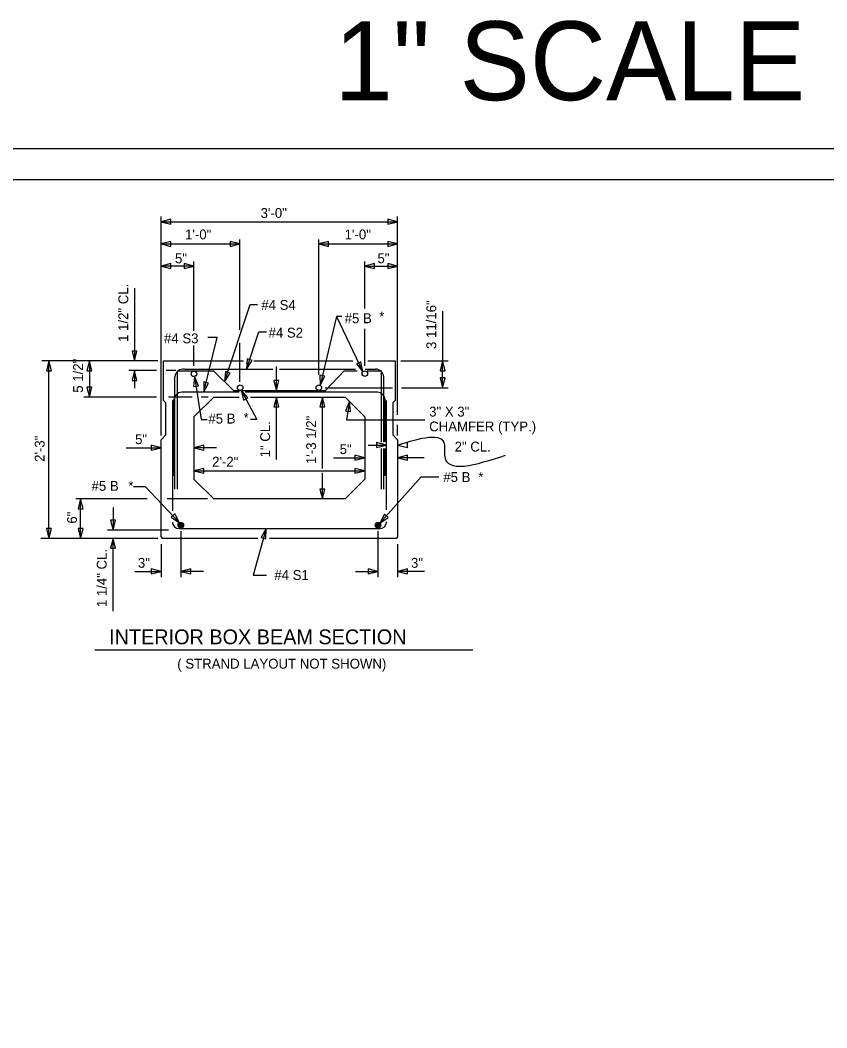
# Model space of a CAD drawing. Extents: x 1269527.1 to 1269560.2, y 874064.2 to 874087.8.
# Drawn here: x 1269535.16 to 1269545.39, y 874075.02 to 874087.79 of the extents above; entities that cross this region are included whole.
import ezdxf

# ---------------------------------------------------------------- set-up
doc = ezdxf.new("R2010")
doc.units = 0
for name, color, linetype in [('Arrowhead Terminators CELL', 7, 'Continuous'), ('Box Beam', 7, 'Continuous'), ('Dimension Lines', 7, 'Continuous'), ('Plan Sheet CELL', 7, 'Continuous'), ('Plot Shape CELL', 7, 'Continuous'), ('Rebar Lines', 7, 'Continuous'), ('Subtitle Text', 7, 'Continuous'), ('Text', 7, 'Continuous'), ('User Information Notes', 7, 'Continuous')]:
    doc.layers.add(name, color=color, linetype=linetype)

msp = doc.modelspace()

# ---------------------------------------------------------------- linework, layer by layer
at = {"layer": 'Arrowhead Terminators CELL'}
for points in [[(1269536.951, 874085.238), (1269537.076, 874085.206), (1269537.076, 874085.269)], [(1269539.951, 874085.238), (1269539.826, 874085.269), (1269539.826, 874085.206)], [(1269536.951, 874084.957), (1269537.076, 874084.925), (1269537.076, 874084.988)], [(1269537.951, 874084.957), (1269537.826, 874084.988), (1269537.826, 874084.925)], [(1269538.951, 874084.957), (1269539.076, 874084.925), (1269539.076, 874084.988)], [(1269539.951, 874084.957), (1269539.826, 874084.988), (1269539.826, 874084.925)], [(1269536.951, 874084.675), (1269537.076, 874084.644), (1269537.076, 874084.707)], [(1269537.367, 874084.675), (1269537.242, 874084.707), (1269537.242, 874084.644)], [(1269539.534, 874084.675), (1269539.659, 874084.644), (1269539.659, 874084.707)], [(1269539.951, 874084.675), (1269539.826, 874084.707), (1269539.826, 874084.644)], [(1269536.614, 874083.473), (1269536.645, 874083.598), (1269536.583, 874083.598)], [(1269535.528, 874083.473), (1269535.497, 874083.348), (1269535.559, 874083.348)], [(1269536.041, 874083.473), (1269536.009, 874083.348), (1269536.072, 874083.348)], [(1269538.035, 874083.369), (1269538.104, 874083.478), (1269538.044, 874083.498)], [(1269540.52, 874083.473), (1269540.489, 874083.348), (1269540.552, 874083.348)], [(1269536.614, 874083.35), (1269536.583, 874083.225), (1269536.645, 874083.225)], [(1269537.757, 874083.209), (1269537.826, 874083.318), (1269537.766, 874083.338)], [(1269539.509, 874083.337), (1269539.483, 874083.463), (1269539.427, 874083.436)], [(1269537.374, 874083.275), (1269537.362, 874083.147), (1269537.424, 874083.156)], [(1269537.492, 874083.08), (1269537.553, 874083.193), (1269537.492, 874083.209)], [(1269538.413, 874083.099), (1269538.445, 874083.224), (1269538.382, 874083.224)], [(1269538.967, 874083.165), (1269539.026, 874083.28), (1269538.966, 874083.294)], [(1269540.52, 874083.134), (1269540.552, 874083.259), (1269540.489, 874083.259)], [(1269536.041, 874083.015), (1269536.072, 874083.14), (1269536.009, 874083.14)], [(1269537.965, 874083.101), (1269537.997, 874082.976), (1269538.052, 874083.006)], [(1269538.413, 874083.015), (1269538.382, 874082.89), (1269538.445, 874082.89)], [(1269538.997, 874083.015), (1269538.966, 874082.89), (1269539.028, 874082.89)], [(1269539.339, 874082.96), (1269539.289, 874082.841), (1269539.351, 874082.831)], [(1269536.951, 874082.372), (1269536.826, 874082.403), (1269536.826, 874082.34)], [(1269537.367, 874082.372), (1269537.492, 874082.34), (1269537.492, 874082.403)], [(1269539.808, 874082.407), (1269539.683, 874082.438), (1269539.683, 874082.375)], [(1269539.951, 874082.407), (1269540.076, 874082.375), (1269540.076, 874082.438)], [(1269539.534, 874082.246), (1269539.409, 874082.277), (1269539.409, 874082.215)], [(1269539.951, 874082.246), (1269540.076, 874082.215), (1269540.076, 874082.277)], [(1269537.367, 874082.08), (1269537.492, 874082.048), (1269537.492, 874082.111)], [(1269539.534, 874082.08), (1269539.409, 874082.111), (1269539.409, 874082.048)], [(1269538.997, 874081.723), (1269539.028, 874081.848), (1269538.966, 874081.848)], [(1269535.93, 874081.723), (1269535.899, 874081.598), (1269535.961, 874081.598)], [(1269536.341, 874081.328), (1269536.373, 874081.453), (1269536.31, 874081.453)], [(1269537.186, 874081.422), (1269537.123, 874081.534), (1269537.078, 874081.491)], [(1269539.724, 874081.416), (1269539.831, 874081.489), (1269539.784, 874081.53)], [(1269535.528, 874081.223), (1269535.559, 874081.348), (1269535.497, 874081.348)], [(1269535.93, 874081.223), (1269535.961, 874081.348), (1269535.899, 874081.348)], [(1269538.284, 874081.347), (1269538.22, 874081.235), (1269538.28, 874081.218)], [(1269536.341, 874081.223), (1269536.31, 874081.098), (1269536.373, 874081.098)], [(1269536.951, 874080.804), (1269536.826, 874080.835), (1269536.826, 874080.773)], [(1269537.201, 874080.804), (1269537.326, 874080.773), (1269537.326, 874080.835)], [(1269539.701, 874080.804), (1269539.576, 874080.835), (1269539.576, 874080.773)], [(1269539.701, 874080.804), (1269539.576, 874080.835), (1269539.576, 874080.773)], [(1269539.951, 874080.804), (1269540.076, 874080.773), (1269540.076, 874080.835)]]:
    msp.add_lwpolyline(points, close=True, dxfattribs=at)
at = {"layer": 'Box Beam'}
for p, q in [((1269536.982, 874082.973), (1269536.982, 874083.473)), ((1269536.982, 874083.473), (1269537.995, 874083.473)), ((1269538.127, 874083.473), (1269539.382, 874083.473)), ((1269539.571, 874083.473), (1269539.92, 874083.473)), ((1269539.92, 874083.473), (1269539.92, 874082.973)), ((1269537.013, 874082.942), (1269536.982, 874082.973)), ((1269537.367, 874082.765), (1269537.618, 874083.015)), ((1269537.618, 874083.015), (1269537.94, 874083.015)), ((1269538.084, 874083.015), (1269539.284, 874083.015)), ((1269539.284, 874083.015), (1269539.534, 874082.765)), ((1269539.92, 874082.973), (1269539.889, 874082.942)), ((1269537.013, 874082.535), (1269537.013, 874082.942)), ((1269539.889, 874082.942), (1269539.889, 874082.536)), ((1269537.367, 874082.765), (1269537.367, 874081.973)), ((1269539.534, 874082.765), (1269539.534, 874081.973)), ((1269536.951, 874082.473), (1269537.013, 874082.535)), ((1269536.951, 874081.241), (1269536.951, 874082.473)), ((1269539.889, 874082.535), (1269539.951, 874082.473)), ((1269539.951, 874082.473), (1269539.951, 874081.241)), ((1269537.618, 874081.723), (1269537.367, 874081.973)), ((1269539.534, 874081.973), (1269539.284, 874081.723)), ((1269539.284, 874081.723), (1269537.618, 874081.723)), ((1269536.951, 874081.241), (1269536.969, 874081.223)), ((1269538.177, 874081.223), (1269536.969, 874081.223)), ((1269539.933, 874081.223), (1269538.326, 874081.223)), ((1269539.951, 874081.241), (1269539.933, 874081.223))]:
    msp.add_line(p, q, dxfattribs=at)
at = {"layer": 'Dimension Lines'}
for p, q in [((1269536.951, 874082.526), (1269536.951, 874085.303)), ((1269539.951, 874082.789), (1269539.951, 874085.303)), ((1269536.951, 874085.238), (1269539.951, 874085.238)), ((1269537.951, 874083.866), (1269537.951, 874085.015)), ((1269538.951, 874083.3), (1269538.951, 874085.015)), ((1269536.951, 874084.957), (1269537.951, 874084.957)), ((1269538.951, 874084.957), (1269539.951, 874084.957)), ((1269537.367, 874084.675), (1269536.951, 874084.675)), ((1269537.367, 874083.857), (1269537.367, 874084.734)), ((1269539.534, 874084.137), (1269539.534, 874084.734)), ((1269539.534, 874084.675), (1269539.951, 874084.675)), ((1269536.614, 874084.396), (1269536.614, 874083.473)), ((1269537.757, 874083.209), (1269538.081, 874084.189)), ((1269538.081, 874084.189), (1269538.175, 874084.189)), ((1269540.52, 874084.104), (1269540.52, 874083.473)), ((1269539.175, 874084.035), (1269538.967, 874083.165)), ((1269539.242, 874084.035), (1269539.175, 874084.035)), ((1269539.175, 874084.035), (1269539.509, 874083.337)), ((1269539.534, 874083.409), (1269539.534, 874083.88)), ((1269538.035, 874083.369), (1269538.191, 874083.842)), ((1269538.191, 874083.842), (1269538.286, 874083.842)), ((1269537.367, 874083.409), (1269537.367, 874083.671)), ((1269537.951, 874083.207), (1269537.951, 874083.704)), ((1269536.911, 874083.473), (1269535.437, 874083.473)), ((1269535.528, 874081.223), (1269535.528, 874083.473)), ((1269536.041, 874083.473), (1269536.041, 874083.015)), ((1269536.041, 874083.473), (1269536.041, 874083.015)), ((1269539.991, 874083.473), (1269540.592, 874083.473)), ((1269540.52, 874083.134), (1269540.52, 874083.473)), ((1269536.894, 874083.35), (1269536.543, 874083.35)), ((1269536.614, 874083.35), (1269536.614, 874083.126)), ((1269537.137, 874083.35), (1269537.016, 874083.35)), ((1269538.413, 874083.099), (1269538.413, 874083.404)), ((1269539.032, 874083.134), (1269539.884, 874083.134)), ((1269539.998, 874083.134), (1269540.592, 874083.134)), ((1269536.894, 874083.015), (1269535.969, 874083.015)), ((1269537.345, 874083.015), (1269537.045, 874083.015)), ((1269537.546, 874083.015), (1269537.458, 874083.015)), ((1269538.413, 874082.223), (1269538.413, 874083.015)), ((1269538.997, 874082.109), (1269538.997, 874083.015)), ((1269539.951, 874082.529), (1269539.951, 874082.663)), ((1269536.509, 874082.372), (1269536.951, 874082.372)), ((1269537.654, 874082.372), (1269537.367, 874082.372)), ((1269539.576, 874082.407), (1269539.808, 874082.407)), ((1269539.136, 874082.246), (1269539.534, 874082.246)), ((1269540.288, 874082.246), (1269539.951, 874082.246)), ((1269537.367, 874082.08), (1269539.534, 874082.08)), ((1269538.997, 874081.723), (1269538.997, 874082.053)), ((1269536.776, 874081.723), (1269535.871, 874081.723)), ((1269535.93, 874081.223), (1269535.93, 874081.723)), ((1269537.541, 874081.723), (1269537.026, 874081.723)), ((1269536.341, 874081.614), (1269536.341, 874081.328)), ((1269537.046, 874081.328), (1269536.27, 874081.328)), ((1269537.202, 874081.316), (1269537.202, 874080.732)), ((1269538.284, 874081.347), (1269538.117, 874080.757)), ((1269539.701, 874081.318), (1269539.701, 874080.732)), ((1269536.911, 874081.223), (1269535.425, 874081.223)), ((1269536.341, 874080.298), (1269536.341, 874081.223)), ((1269536.951, 874081.151), (1269536.951, 874080.732)), ((1269539.951, 874081.151), (1269539.951, 874080.732)), ((1269536.617, 874080.804), (1269536.951, 874080.804)), ((1269537.487, 874080.804), (1269537.201, 874080.804)), ((1269539.415, 874080.804), (1269539.701, 874080.804)), ((1269540.291, 874080.804), (1269539.951, 874080.804)), ((1269538.117, 874080.757), (1269538.286, 874080.757))]:
    msp.add_line(p, q, dxfattribs=at)
for points in [[(1269537.492, 874083.08), (1269537.664, 874083.772), (1269537.542, 874083.772)], [(1269537.374, 874083.275), (1269537.459, 874082.731), (1269537.535, 874082.731)], [(1269537.965, 874083.101), (1269538.165, 874082.731), (1269538.085, 874082.731)], [(1269539.339, 874082.96), (1269539.303, 874082.725), (1269540.295, 874082.725)], [(1269539.724, 874081.416), (1269540.25, 874082.004), (1269540.473, 874082.004)], [(1269537.186, 874081.422), (1269536.754, 874081.878), (1269536.602, 874081.878)]]:
    msp.add_lwpolyline(points, dxfattribs=at)
msp.add_spline([(1269539.951, 874082.407), (1269540.545, 874082.407), (1269540.545, 874082.277), (1269541.319, 874082.277)], degree=3, dxfattribs=at)
at = {"layer": 'Plan Sheet CELL'}
msp.add_line((1269528.169, 874085.773), (1269560.169, 874085.773), dxfattribs=at)
at = {"layer": 'Plot Shape CELL'}
msp.add_lwpolyline([(1269527.115, 874086.167), (1269560.178, 874086.167), (1269560.178, 874064.167), (1269527.115, 874064.167)], close=True, dxfattribs=at)
at = {"layer": 'Rebar Lines'}
for p, q in [((1269537.157, 874083.349), (1269537.617, 874083.349)), ((1269537.157, 874081.849), (1269537.157, 874083.349)), ((1269537.25, 874083.369), (1269538.37, 874083.369)), ((1269537.617, 874083.349), (1269537.868, 874083.099)), ((1269538.452, 874083.369), (1269539.415, 874083.369)), ((1269539.271, 874083.349), (1269539.034, 874083.099)), ((1269539.271, 874083.349), (1269539.437, 874083.349)), ((1269539.539, 874083.369), (1269539.671, 874083.369)), ((1269539.565, 874083.349), (1269539.675, 874083.349)), ((1269539.675, 874083.349), (1269539.745, 874083.349)), ((1269539.745, 874082.441), (1269539.745, 874083.349)), ((1269537.126, 874081.849), (1269537.126, 874083.272)), ((1269539.776, 874082.441), (1269539.776, 874083.272)), ((1269537.868, 874083.099), (1269539.034, 874083.099)), ((1269537.095, 874082.973), (1269537.095, 874081.572)), ((1269537.109, 874082.015), (1269537.109, 874082.982)), ((1269537.238, 874083.08), (1269537.942, 874083.08)), ((1269538.017, 874083.08), (1269539.695, 874083.08)), ((1269539.792, 874082.449), (1269539.792, 874082.985)), ((1269539.807, 874082.973), (1269539.807, 874081.586)), ((1269539.745, 874081.849), (1269539.745, 874082.363)), ((1269539.776, 874081.849), (1269539.776, 874082.363)), ((1269539.792, 874082.015), (1269539.792, 874082.363)), ((1269539.807, 874081.434), (1269539.807, 874081.43)), ((1269537.178, 874081.347), (1269539.724, 874081.347))]:
    msp.add_line(p, q, dxfattribs=at)
for points in [[(1269537.199, 874081.423), (1269537.212, 874081.421), (1269537.222, 874081.413), (1269537.229, 874081.403), (1269537.232, 874081.39), (1269537.229, 874081.377), (1269537.222, 874081.367), (1269537.212, 874081.359), (1269537.199, 874081.357), (1269537.186, 874081.359), (1269537.175, 874081.367), (1269537.168, 874081.377), (1269537.166, 874081.39), (1269537.168, 874081.403), (1269537.175, 874081.413), (1269537.186, 874081.421), (1269537.199, 874081.423), (1269537.199, 874081.39), (1269537.199, 874081.357), (1269537.212, 874081.359), (1269537.199, 874081.39), (1269537.222, 874081.367), (1269537.229, 874081.377), (1269537.199, 874081.39), (1269537.232, 874081.39), (1269537.229, 874081.403), (1269537.199, 874081.39), (1269537.222, 874081.413), (1269537.212, 874081.421), (1269537.199, 874081.39), (1269537.186, 874081.421), (1269537.175, 874081.413), (1269537.199, 874081.39), (1269537.168, 874081.403), (1269537.166, 874081.39), (1269537.199, 874081.39), (1269537.168, 874081.377), (1269537.175, 874081.367), (1269537.199, 874081.39), (1269537.186, 874081.359)], [(1269539.703, 874081.423), (1269539.716, 874081.421), (1269539.726, 874081.413), (1269539.734, 874081.403), (1269539.736, 874081.39), (1269539.734, 874081.377), (1269539.726, 874081.367), (1269539.716, 874081.359), (1269539.703, 874081.357), (1269539.69, 874081.359), (1269539.68, 874081.367), (1269539.672, 874081.377), (1269539.67, 874081.39), (1269539.672, 874081.403), (1269539.68, 874081.413), (1269539.69, 874081.421), (1269539.703, 874081.423), (1269539.703, 874081.39), (1269539.703, 874081.357), (1269539.716, 874081.359), (1269539.703, 874081.39), (1269539.726, 874081.367), (1269539.734, 874081.377), (1269539.703, 874081.39), (1269539.736, 874081.39), (1269539.734, 874081.403), (1269539.703, 874081.39), (1269539.726, 874081.413), (1269539.716, 874081.421), (1269539.703, 874081.39), (1269539.69, 874081.421), (1269539.68, 874081.413), (1269539.703, 874081.39), (1269539.672, 874081.403), (1269539.67, 874081.39), (1269539.703, 874081.39), (1269539.672, 874081.377), (1269539.68, 874081.367), (1269539.703, 874081.39), (1269539.69, 874081.359)]]:
    msp.add_lwpolyline(points, dxfattribs=at)
for centre in [(1269537.367, 874083.31), (1269539.534, 874083.313), (1269537.953, 874083.134), (1269538.951, 874083.134), (1269537.201, 874081.39)]:
    msp.add_circle(centre, 0.0352, dxfattribs=at)
for centre, radius, start, end in [((1269537.236, 874083.259), 0.111, 82.9182, 172.9182), ((1269539.665, 874083.258), 0.112, 7.2507, 86.7337), ((1269537.223, 874082.968), 0.111, 82.9182, 172.9182), ((1269539.683, 874082.967), 0.112, 7.2507, 97.2507), ((1269537.178, 874081.43), 0.0834, 180, 270), ((1269539.724, 874081.43), 0.0834, 270, 0)]:
    msp.add_arc(centre, radius, start, end, dxfattribs=at)
at = {"layer": 'Subtitle Text'}
msp.add_line((1269536.11, 874079.808), (1269540.904, 874079.808), dxfattribs=at)
at = {"layer": 'User Information Notes'}
for p, q in [((1269536.951, 874081.223), (1269536.951, 874081.223)), ((1269539.951, 874081.223), (1269539.951, 874081.223))]:
    msp.add_line(p, q, dxfattribs=at)
msp.add_circle((1269539.701, 874081.39), 0.0352, dxfattribs=at)

# ---------------------------------------------------------------- texts
at = {"layer": 'Subtitle Text'}
msp.add_text('INTERIOR BOX BEAM SECTION', height=0.188, dxfattribs=at).set_placement((1269536.292, 874079.88))
at = {"layer": 'Text'}
for s, height, p in [('3\'-0"', 0.125, (1269538.213, 874085.287)), ('1\'-0"', 0.125, (1269537.255, 874085.015)), ('1\'-0"', 0.125, (1269539.279, 874085.015)), ('5"', 0.125, (1269537.127, 874084.712)), ('#4 S4', 0.125, (1269538.222, 874084.121)), ('#5 B', 0.125, (1269539.279, 874083.952)), ('#4 S2', 0.125, (1269538.314, 874083.769)), ('#4 S3', 0.125, (1269536.988, 874083.697)), ('3" X 3"', 0.125, (1269540.351, 874082.768)), ('#5 B', 0.125, (1269537.551, 874082.679)), ('CHAMFER (TYP.)', 0.125, (1269540.351, 874082.58)), ('5"', 0.125, (1269536.621, 874082.418)), ('2" CL.', 0.125, (1269540.674, 874082.324)), ('5"', 0.125, (1269539.216, 874082.292)), ('2\'-2"', 0.125, (1269537.598, 874082.132)), ('#5 B', 0.125, (1269540.53, 874081.938)), ('#5 B', 0.125, (1269536.069, 874081.826)), ('3"', 0.125, (1269536.657, 874080.85)), ('3"', 0.125, (1269540.12, 874080.85)), ('#4 S1', 0.125, (1269538.387, 874080.696)), ('( STRAND LAYOUT NOT SHOWN)', 0.12521, (1269537.156, 874079.571))]:
    msp.add_text(s, height=height, dxfattribs=at).set_placement(p)
for s, rotation, p in [('5"', 360, (1269539.695, 874084.712)), ('1 1/2" CL.', 90, (1269536.534, 874083.715)), ('3 11/16"', 90, (1269540.44, 874083.625)), ('5 1/2"', 90, (1269535.96, 874083.07)), ('1\'-3 1/2"', 90, (1269538.916, 874082.166)), ('1" CL.', 90, (1269538.333, 874082.25)), ('2\'-3"', 90, (1269535.473, 874082.193)), ('6"', 90, (1269535.884, 874081.41)), ('1 1/4" CL.', 90, (1269536.261, 874080.351))]:
    msp.add_text(s, height=0.125, rotation=rotation, dxfattribs=at).set_placement(p)
at = {"layer": 'User Information Notes'}
for s, height, p in [('1" SCALE', 1, (1269539.146, 874086.78)), ('*', 0.119, (1269539.719, 874083.978)), ('*', 0.119, (1269537.999, 874082.695)), ('*', 0.119, (1269540.974, 874081.943)), ('*', 0.119, (1269536.537, 874081.831))]:
    msp.add_text(s, height=height, dxfattribs=at).set_placement(p)

doc.saveas('drawing.dxf')
